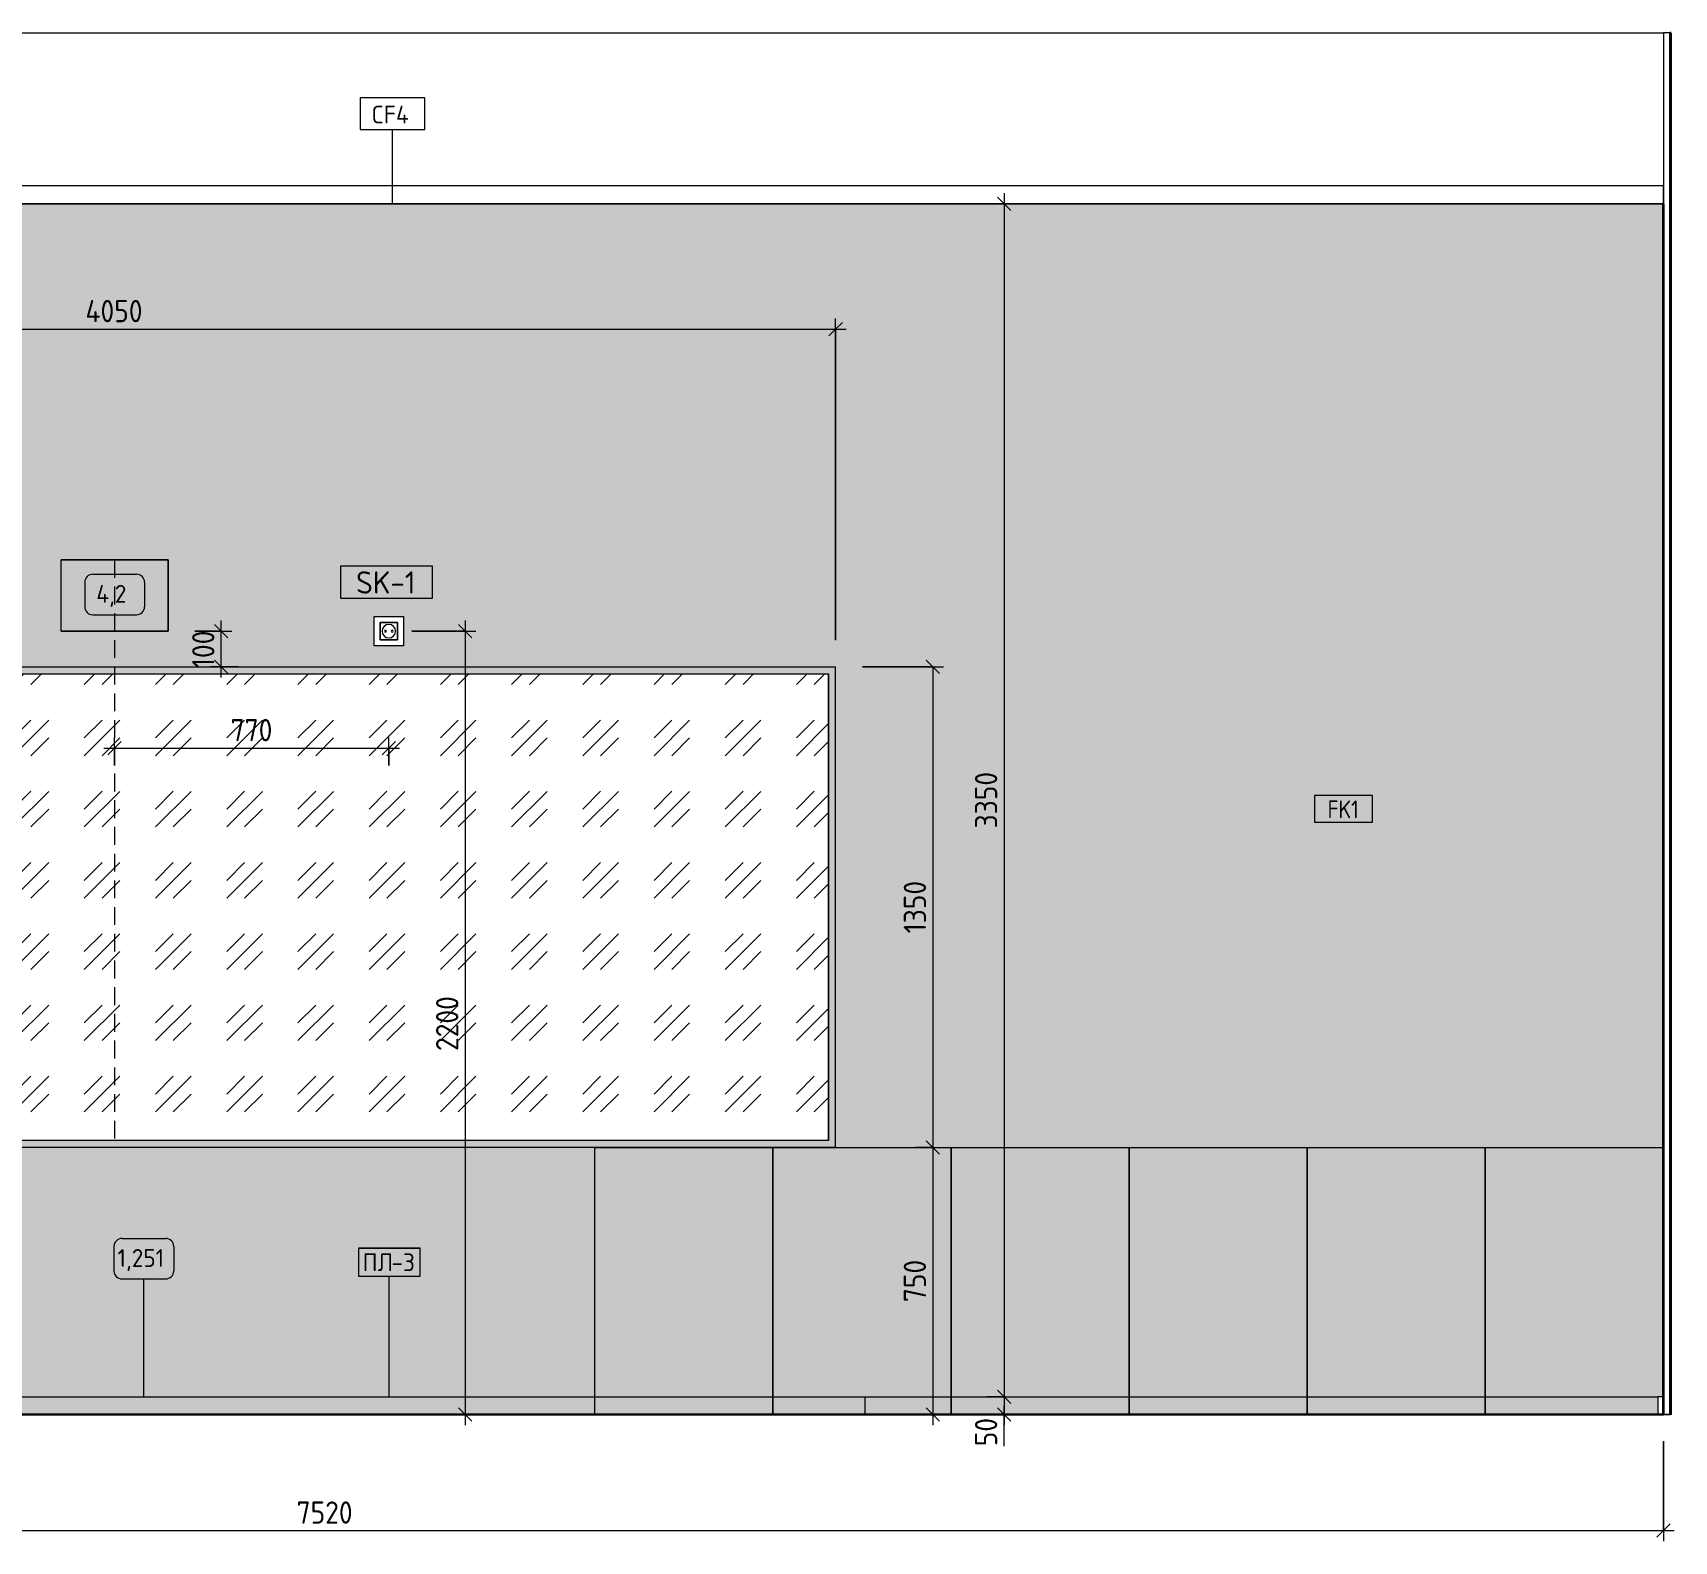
# Model space of a CAD drawing. Header units: millimetres. Extents: x 855 to 60035, y -2615 to 8200.
# Drawn here: x 55425 to 60035, y -355 to 3880 of the extents above; entities that cross this region are included whole.
import ezdxf

# ---------------------------------------------------------------- set-up
doc = ezdxf.new("R2010")
doc.units = ezdxf.units.MM
doc.linetypes.add('ADSK_Штрих_ш2 п1', pattern=[75, 50, -25])
for name, color, linetype, lineweight in [('A-ANNO-DIMS', 7, 'Continuous', 9), ('A-ANNO-DIMS-25', 7, 'Continuous', 9), ('A-CLNG-IDEN', 7, 'Continuous', 9), ('A-DETL', 7, 'Continuous', 9), ('A-DETL-2', 7, 'ADSK_Штрих_ш2 п1', 9), ('A-FLOR', 7, 'Continuous', 9), ('A-GENM', 7, 'Continuous', 9), ('A-GENM-IDEN', 7, 'Continuous', 9), ('A-WALL-IDEN', 7, 'Continuous', 9), ('A-WALL-PATT', 7, 'Continuous', 9), ('E-ELEC-EQPM', 7, 'Continuous', 9), ('E-ELEC-FIXT-IDEN', 7, 'Continuous', 9), ('I-FURN', 7, 'Continuous', 9), ('I-FURN-IDEN', 7, 'Continuous', 9), ('I-WALL', 7, 'Continuous', 9), ('Электрические приборы', 7, 'Continuous', 9)]:
    doc.layers.add(name, color=color, linetype=linetype, lineweight=lineweight)
for name, color, linetype, lineweight, true_color in [('A-FLOR-FNSH-1', 7, 'Continuous', 30, 0x3c3c3c), ('A-WALL-6', 7, 'Continuous', 40, 0x3c3c3c), ('A-WALL-FNSH-3', 7, 'Continuous', 30, 0x3c3c3c), ('I-FURN-11', 7, 'Continuous', 9, 0xd1d1d1), ('I-FURN-4', 7, 'Continuous', 9, 0xacacac), ('I-FURN-6', 7, 'Continuous', 9, 0xc0c0c0), ('I-FURN-8', 7, 'Continuous', 9, 0x9e9e9e), ('I-WALL-1', 7, 'Continuous', 9, 0x787878), ('Розетки', 7, 'Continuous', 9, 0xff1e23)]:
    doc.layers.add(name, color=color, linetype=linetype, lineweight=lineweight, true_color=true_color)
for name, color, linetype, lineweight, true_color, transparency in [('I-FURN-12', 7, 'Continuous', 9, 0x303030, 0.7), ('I-FURN-3', 7, 'Continuous', 9, 0xfbfbfb, 0.7), ('I-FURN-5', 7, 'Continuous', 9, 0x7f7f7f, 0.7)]:
    doc.layers.add(name, color=color, linetype=linetype, lineweight=lineweight, true_color=true_color, transparency=transparency)
doc.styles.add('GOST Common_5', font='GOST_Common.ttf', dxfattribs={"height": 50})
doc.styles.add('GOST Common_6', font='GOST_Common.ttf', dxfattribs={"width": 0.9, "height": 50})
doc.styles.add('GOST Common_7', font='GOST_Common.ttf', dxfattribs={"height": 62.5})
doc.styles.add('ISOCPEUR_2', font='isocpeur.ttf', dxfattribs={"width": 0.9, "height": 62.5})
doc.dimstyles.new('ISO-2_5_0_9К_БОЛЬШОЙ_1', dxfattribs={"dimscale": 304.8, "dimtxt": 62.248823, "dimasz": 0.123031, "dimexe": 0.098425, "dimexo": 0.246063, "dimgap": 0, "dimtad": 1, "dimdec": 0, "dimrnd": 10, "dimzin": 0, "dimdsep": 46, "dimtxsty": 'ISOCPEUR_2', "dimblk1": 'OBLIQUE', "dimblk2": 'OBLIQUE', "dimsah": 1, "dimcen": 0.09, "dimdle": 0.098425, "dimazin": 0, "dimtfac": 1, "dimtdec": 4, "dimtix": 1, "dimtmove": 0, "dimatfit": 3, "dimfxl": 1, "dimtvp": 1, "dimtolj": 1, "dimtzin": 0, "dimarcsym": 2})
doc.dimstyles.new('ISO-2_5_0_9К_БОЛЬШОЙ_2', dxfattribs={"dimscale": 304.8, "dimtxt": 62.248823, "dimasz": 0.123031, "dimexe": 0.098425, "dimexo": 0.246063, "dimgap": 0, "dimtad": 1, "dimdec": 0, "dimrnd": 10, "dimzin": 0, "dimdsep": 46, "dimtxsty": 'ISOCPEUR_2', "dimblk1": 'OBLIQUE', "dimblk2": 'OBLIQUE', "dimsah": 1, "dimcen": 0.09, "dimdle": 0.098425, "dimazin": 0, "dimtfac": 1, "dimtdec": 4, "dimtix": 1, "dimtmove": 1, "dimatfit": 3, "dimfxl": 1, "dimtvp": 1, "dimtolj": 1, "dimtzin": 0, "dimarcsym": 2})

# ---------------------------------------------------------------- blocks, each defined once
blk = doc.blocks.new('Зеркало обычное - Доска-32858920-Развертка 1_09-4')
at = {"layer": 'I-FURN'}
h = blk.add_hatch(dxfattribs=at)
h.set_pattern_fill('FP_20', color=256, style=0, pattern_type=2)
h.set_pattern_definition([(45, (3969.63, 50), (-199.9995, 0), [141.421, -141.421]), (45, (4019.63, 50), (-199.9995, 0), [70.711, -212.132]), (45, (3969.63, 100), (-199.9995, 0), [70.711, -212.132])])
h.paths.add_polyline_path([(1305, 770), (5315, 770), (5315, 2080), (1305, 2080), (1305, 969.8)])
at = {"layer": 'I-FURN-12'}
h = blk.add_hatch(color=256, dxfattribs=at)
h.paths.add_polyline_path([(1292.7, 750), (5335, 750), (5335, 2100), (1285, 2100), (1285, 1420), (1292.7, 1420), (1292.7, 757.7)])
h.paths.add_polyline_path([(3910, 770), (1305, 770), (1305, 2080), (5315, 2080), (5315, 770), (4659, 770)])
blk.add_hatch(color=256, dxfattribs=at).paths.add_polyline_path([(1285, 750), (1292.7, 750), (1292.7, 1420), (1285, 1420), (1285, 770)])
at = {"layer": 'I-FURN-4'}
for p, q in [((1285, 750), (1285, 1420)), ((1292.7, 750), (1285, 750)), ((5335, 750), (4659, 750))]:
    blk.add_line(p, q, dxfattribs=at)
at = {"layer": 'I-FURN-6'}
for p, q in [((1285, 2100), (5335, 2100)), ((1285, 1420), (1285, 2100)), ((1305, 2080), (5315, 2080)), ((1305, 770), (1305, 2080)), ((1305, 2080), (5315, 2080)), ((1305, 770), (1305, 2080)), ((5315, 770), (5315, 2080)), ((5315, 2080), (5315, 770)), ((5335, 750), (5335, 2100)), ((4659, 750), (1292.7, 750)), ((5315, 770), (1305, 770)), ((5315, 770), (1305, 770))]:
    blk.add_line(p, q, dxfattribs=at)
blk = doc.blocks.new('Плинтус - Плинтус темный _ст_школа_-32858993-Развертка 1_09-4')
at = {"layer": 'A-GENM'}
for p, q in [((7659, 50), (7644, 50)), ((7644, 50), (7644, 0)), ((7659, 0), (7659, 50)), ((7644, 0), (7659, 0))]:
    blk.add_line(p, q, dxfattribs=at)
blk = doc.blocks.new('Плинтус - Плинтус темный _ст_школа_-32858996-Развертка 1_09-4')
at = {"layer": 'A-GENM'}
h = blk.add_hatch(color=256, dxfattribs=at)
h.paths.add_polyline_path([(610.9, 0), (792.7, 0), (792.7, 50), (504, 50), (504, 0)])
h.paths.add_polyline_path([(1367, 0), (1367, 50), (1292.7, 50), (1292.7, 0)])
for p, q in [((504, 50), (792.7, 50)), ((504, 0), (504, 50)), ((792.7, 50), (1292.7, 50)), ((1292.7, 50), (1367, 50)), ((1367, 50), (4659, 50)), ((4659, 50), (5417, 50)), ((5417, 50), (7644, 50)), ((792.7, 0), (610.9, 0)), ((1292.7, 0), (792.7, 0)), ((1367, 0), (1292.7, 0)), ((4659, 0), (1367, 0)), ((5417, 0), (4659, 0)), ((5659, 0), (5417, 0)), ((7644, 0), (5659, 0))]:
    blk.add_line(p, q, dxfattribs=at)
blk = doc.blocks.new('Роз - p220-V27-Развертка 1_09-4')
at = {"layer": 'Розетки'}
for p, q in [((4055.5, 2224.5), (4104.5, 2224.5)), ((4055.5, 2175.5), (4055.5, 2224.5)), ((4104.5, 2224.5), (4104.5, 2175.5)), ((4104.5, 2175.5), (4055.5, 2175.5))]:
    blk.add_line(p, q, dxfattribs=at)
for centre, radius, start, end in [((4080, 2200), 19, 0, 180), ((4080, 2200), 19, 180, 360), ((4070.5, 2200), 2.5, 0, 180), ((4070.5, 2200), 2.5, 180, 0), ((4089.5, 2200), 2.5, 0, 180), ((4089.5, 2200), 2.5, 180, 0)]:
    blk.add_arc(centre, radius, start, end, dxfattribs=at)
blk = doc.blocks.new('Рамки - Рамка х1-25282438-Развертка 1_09-4')
at = {"layer": 'E-ELEC-EQPM'}
for p, q in [((4039, 2241), (4121, 2241)), ((4039, 2159), (4039, 2241)), ((4055.5, 2224.5), (4055.5, 2175.5)), ((4104.5, 2224.5), (4055.5, 2224.5)), ((4104.5, 2175.5), (4104.5, 2224.5)), ((4121, 2241), (4121, 2159)), ((4055.5, 2175.5), (4104.5, 2175.5)), ((4121, 2159), (4039, 2159))]:
    blk.add_line(p, q, dxfattribs=at)
blk = doc.blocks.new('1_113 тумба - 1_113 тумба-31126920-Развертка 1_09-4')
at = {"layer": 'I-FURN-5'}
for points in [[(6159, 50), (6659, 50), (6659, 750), (6159, 750), (6159, 159.6)], [(7159, 50), (7159, 750), (6659, 750), (6659, 50), (6737.9, 50)], [(7659, 50), (7659, 750), (7159, 750), (7159, 50), (7644, 50)], [(6659, 0), (6659, 50), (6159, 50), (6159, 0)], [(6659, 0), (7159, 0), (7159, 50), (6659, 50)], [(7644, 0), (7644, 50), (7159, 50), (7159, 0)]]:
    blk.add_hatch(color=256, dxfattribs=at).paths.add_polyline_path(points)
at = {"layer": 'I-FURN-6'}
for p, q in [((6159, 750), (6659, 750)), ((6159, 0), (6159, 750)), ((6659, 750), (7159, 750)), ((6659, 0), (6659, 750)), ((6659, 750), (6659, 0)), ((7159, 750), (7159, 0)), ((7159, 750), (7659, 750)), ((7159, 0), (7159, 750))]:
    blk.add_line(p, q, dxfattribs=at)
blk = doc.blocks.new('1_113 тумба - 1_113 тумба-V28-Развертка 1_09-4')
at = {"layer": 'I-FURN-5'}
for points in [[(4852.6, 50), (5159, 50), (5159, 750), (4659, 750), (4659, 50)], [(5659, 50), (5659, 750), (5159, 750), (5159, 50), (5417, 50)], [(6159, 50), (6159, 750), (5659, 750), (5659, 50), (5795.3, 50)], [(5659, 0), (5659, 50), (5417, 50), (5417, 0)], [(5659, 0), (6159, 0), (6159, 50), (5659, 50)]]:
    blk.add_hatch(color=256, dxfattribs=at).paths.add_polyline_path(points)
at = {"layer": 'I-FURN-6'}
for p, q in [((4659, 750), (5159, 750)), ((4659, 0), (4659, 750)), ((5159, 750), (5659, 750)), ((5159, 0), (5159, 750)), ((5159, 750), (5159, 0)), ((5659, 750), (5659, 0)), ((5659, 750), (6159, 750)), ((5659, 0), (5659, 750)), ((6159, 750), (6159, 0))]:
    blk.add_line(p, q, dxfattribs=at)
blk = doc.blocks.new('DIMBLOCK48-Развертка 1_09-4')
at = {"layer": 'A-ANNO-DIMS-25'}
for p, q in [((57754.8, 2100), (57982.8, 2100)), ((57952.8, 2100), (57754.8, 2100)), ((57952.8, 2100), (57952.8, 750)), ((57904.3, 750), (57982.8, 750)), ((57952.8, 750), (57904.3, 750))]:
    blk.add_line(p, q, dxfattribs=at)
at = {"layer": 'A-ANNO-DIMS-25', "lineweight": 20}
for p, q in [((57952.8, 2100), (57934, 2118.7)), ((57952.8, 2100), (57971.5, 2081.2)), ((57952.8, 750), (57934, 768.7)), ((57952.8, 750), (57971.5, 731.2))]:
    blk.add_line(p, q, dxfattribs=at)
at = {"layer": 'A-ANNO-DIMS-25', "color": 0, "insert": (57871.1, 1351.4), "char_height": 62.5, "width": 176.691, "attachment_point": 1, "rotation": 90, "line_spacing_factor": 1.149209, "style": 'ISOCPEUR_2'}
blk.add_mtext('1350', dxfattribs=at)
blk = doc.blocks.new('_Oblique')
at = {"color": 0, "linetype": 'ByBlock', "lineweight": -2}
blk.add_line((-0.5, -0.5), (0.5, 0.5), dxfattribs=at)
blk = doc.blocks.new('DIMBLOCK49-Развертка 1_09-4')
at = {"layer": 'A-ANNO-DIMS-25'}
for p, q in [((57904.3, 750), (57982.8, 750)), ((57952.8, 750), (57904.3, 750)), ((57952.8, 750), (57952.8, -30)), ((57904.3, 0), (57982.8, 0)), ((57952.8, 0), (57904.3, 0))]:
    blk.add_line(p, q, dxfattribs=at)
at = {"layer": 'A-ANNO-DIMS-25', "lineweight": 20}
for p, q in [((57952.8, 750), (57934, 768.7)), ((57952.8, 750), (57971.5, 731.2)), ((57952.8, 0), (57934, 18.8)), ((57952.8, 0), (57971.5, -18.8))]:
    blk.add_line(p, q, dxfattribs=at)
at = {"layer": 'A-ANNO-DIMS-25', "color": 0, "insert": (57871.1, 315.7), "char_height": 62.5, "width": 142.215, "attachment_point": 1, "rotation": 90, "line_spacing_factor": 1.149209, "style": 'ISOCPEUR_2'}
blk.add_mtext('750', dxfattribs=at)
blk = doc.blocks.new('DIMBLOCK50-Развертка 1_09-4')
at = {"layer": 'A-ANNO-DIMS-25', "lineweight": 20}
for p, q in [((58152.8, 3400), (58134, 3418.8)), ((58152.8, 3400), (58171.5, 3381.2)), ((58152.8, 50), (58134, 68.7)), ((58152.8, 50), (58171.5, 31.2))]:
    blk.add_line(p, q, dxfattribs=at)
at = {"layer": 'A-ANNO-DIMS-25'}
for p, q in [((58152.8, 3430), (58152.8, 50)), ((58104.3, 3400), (58182.8, 3400)), ((58152.8, 3400), (58104.3, 3400)), ((58104.3, 50), (58182.8, 50)), ((58152.8, 50), (58104.3, 50))]:
    blk.add_line(p, q, dxfattribs=at)
at = {"layer": 'A-ANNO-DIMS-25', "color": 0, "insert": (58071.1, 1646), "char_height": 62.5, "width": 189.619, "attachment_point": 1, "rotation": 90, "line_spacing_factor": 1.149209, "style": 'ISOCPEUR_2'}
blk.add_mtext('3350', dxfattribs=at)
blk = doc.blocks.new('DIMBLOCK51-Развертка 1_09-4')
at = {"layer": 'A-ANNO-DIMS-25'}
for p, q in [((58104.3, 50), (58182.8, 50)), ((58152.8, 50), (58104.3, 50)), ((58152.8, 50), (58152.8, -30)), ((58104.3, 0), (58182.8, 0)), ((58152.8, 0), (58104.3, 0)), ((58152.8, 15.1), (58152.8, 25)), ((58152.8, -88.9), (58152.8, 15.1))]:
    blk.add_line(p, q, dxfattribs=at)
at = {"layer": 'A-ANNO-DIMS-25', "lineweight": 20}
for p, q in [((58152.8, 50), (58134, 68.7)), ((58152.8, 50), (58171.5, 31.2)), ((58152.8, 0), (58134, 18.8)), ((58152.8, 0), (58171.5, -18.8))]:
    blk.add_line(p, q, dxfattribs=at)
at = {"layer": 'A-ANNO-DIMS-25', "color": 0, "insert": (58071.1, -88.9), "char_height": 62.5, "width": 94.81, "attachment_point": 1, "rotation": 90, "line_spacing_factor": 1.149209, "style": 'ISOCPEUR_2'}
blk.add_mtext('50', dxfattribs=at)
blk = doc.blocks.new('DIMBLOCK52-Развертка 1_09-4')
at = {"layer": 'A-ANNO-DIMS-25'}
for p, q in [((55654.8, 1823.1), (55654.8, 1901.6)), ((56424.8, 1823.1), (56424.8, 1901.6)), ((55624.8, 1871.6), (56454.8, 1871.6)), ((55654.8, 1871.6), (55654.8, 1823.1)), ((56424.8, 1871.6), (56424.8, 1823.1))]:
    blk.add_line(p, q, dxfattribs=at)
at = {"layer": 'A-ANNO-DIMS-25', "lineweight": 20}
for p, q in [((55654.8, 1871.6), (55673.6, 1890.3)), ((56424.8, 1871.6), (56443.6, 1890.3)), ((55654.8, 1871.6), (55636.1, 1852.8)), ((56424.8, 1871.6), (56406.1, 1852.8))]:
    blk.add_line(p, q, dxfattribs=at)
at = {"layer": 'A-ANNO-DIMS-25', "color": 0, "insert": (55980.6, 1953.2), "char_height": 62.5, "width": 142.215, "attachment_point": 1, "line_spacing_factor": 1.149209, "style": 'ISOCPEUR_2'}
blk.add_mtext('770', dxfattribs=at)
blk = doc.blocks.new('М_стена_0001 - Типоразмер_без рамки-25382661-Развертка 1_09-4')
at = {"layer": 'A-WALL-IDEN'}
for p, q in [((6843, 1738.1), (6679.7, 1738.1)), ((6679.7, 1738.1), (6679.7, 1663.1)), ((6843, 1663.1), (6843, 1738.1)), ((6679.7, 1663.1), (6843, 1663.1))]:
    blk.add_line(p, q, dxfattribs=at)
blk = doc.blocks.new('М_потолков - Марка_ Имя типа-25382930-Развертка 1_09-4')
at = {"layer": 'A-CLNG-IDEN'}
for p, q in [((4181.1, 3697.8), (3999.9, 3697.8)), ((3999.9, 3697.8), (3999.9, 3608.3)), ((4181.1, 3608.3), (4181.1, 3697.8)), ((3999.9, 3608.3), (4181.1, 3608.3))]:
    blk.add_line(p, q, dxfattribs=at)
blk = doc.blocks.new('Mark Reiling - Mark Reiling-26174330-Развертка 1_09-4')
at = {"layer": 'A-GENM-IDEN'}
for p, q in [((3994.8, 467.8), (3994.8, 389)), ((3994.8, 467.8), (4168.2, 467.8)), ((4168.2, 467.8), (3994.8, 467.8)), ((3994.8, 467.8), (3994.8, 389)), ((4168.2, 389), (4168.2, 467.8)), ((4168.2, 389), (4168.2, 467.8)), ((3994.8, 389), (4168.2, 389)), ((3994.8, 389), (4168.2, 389))]:
    blk.add_line(p, q, dxfattribs=at)
blk = doc.blocks.new('DIMBLOCK59-Развертка 1_09-4')
at = {"layer": 'A-ANNO-DIMS-25'}
for p, q in [((52484.8, -75), (52484.8, -355.4)), ((52484.8, -325.4), (52484.8, -75)), ((60004.8, -75), (60004.8, -355.4)), ((60004.8, -325.4), (60004.8, -75.1)), ((52454.8, -325.4), (60034.8, -325.4))]:
    blk.add_line(p, q, dxfattribs=at)
at = {"layer": 'A-ANNO-DIMS-25', "lineweight": 20}
for p, q in [((52484.8, -325.4), (52503.6, -306.7)), ((60004.8, -325.4), (60023.6, -306.7)), ((52484.8, -325.4), (52466.1, -344.2)), ((60004.8, -325.4), (59986.1, -344.2))]:
    blk.add_line(p, q, dxfattribs=at)
at = {"layer": 'A-ANNO-DIMS-25', "color": 0, "insert": (56165.8, -243.8), "char_height": 62.5, "width": 189.619, "attachment_point": 1, "line_spacing_factor": 1.149209, "style": 'ISOCPEUR_2'}
blk.add_mtext('7520', dxfattribs=at)
blk = doc.blocks.new('DIMBLOCK61-Развертка 1_09-4')
at = {"layer": 'A-ANNO-DIMS-25', "lineweight": 20}
for p, q in [((53629.8, 3048.3), (53611.1, 3029.5)), ((53629.8, 3048.3), (53648.6, 3067)), ((57679.8, 3048.3), (57661.1, 3029.5)), ((57679.8, 3048.3), (57698.6, 3067))]:
    blk.add_line(p, q, dxfattribs=at)
at = {"layer": 'A-ANNO-DIMS-25'}
for p, q in [((53629.8, 2175), (53629.8, 3078.3)), ((53629.8, 3048.3), (57709.8, 3048.3)), ((53629.8, 3048.3), (53629.8, 2175)), ((57679.8, 2175), (57679.8, 3078.3)), ((57679.8, 3048.3), (57679.8, 2175))]:
    blk.add_line(p, q, dxfattribs=at)
at = {"layer": 'A-ANNO-DIMS-25', "color": 0, "insert": (55572.8, 3129.9), "char_height": 62.5, "width": 196.802, "attachment_point": 1, "line_spacing_factor": 1.149209, "style": 'ISOCPEUR_2'}
blk.add_mtext('4050', dxfattribs=at)
blk = doc.blocks.new('DIMBLOCK62-Развертка 1_09-4')
at = {"layer": 'A-ANNO-DIMS-25', "lineweight": 20}
for p, q in [((56639.2, 2200), (56620.4, 2218.8)), ((56639.2, 2200), (56657.9, 2181.2)), ((56639.2, 0), (56620.4, 18.8)), ((56639.2, 0), (56657.9, -18.8))]:
    blk.add_line(p, q, dxfattribs=at)
at = {"layer": 'A-ANNO-DIMS-25'}
for p, q in [((56639.2, 2230), (56639.2, -30)), ((56489.9, 2200), (56669.2, 2200)), ((56639.2, 2200), (56489.9, 2200)), ((56590.7, 0), (56669.2, 0)), ((56639.2, 0), (56590.7, 0))]:
    blk.add_line(p, q, dxfattribs=at)
at = {"layer": 'A-ANNO-DIMS-25', "color": 0, "insert": (56557.5, 1021), "char_height": 62.5, "width": 189.619, "attachment_point": 1, "rotation": 90, "line_spacing_factor": 1.149209, "style": 'ISOCPEUR_2'}
blk.add_mtext('2200', dxfattribs=at)
blk = doc.blocks.new('DIMBLOCK63-Развертка 1_09-4')
at = {"layer": 'A-ANNO-DIMS-25', "lineweight": 20}
for p, q in [((55954.2, 2200), (55935.4, 2218.7)), ((55954.2, 2200), (55972.9, 2181.2)), ((55954.2, 2100), (55935.4, 2118.7)), ((55954.2, 2100), (55972.9, 2081.2))]:
    blk.add_line(p, q, dxfattribs=at)
at = {"layer": 'A-ANNO-DIMS-25'}
for p, q in [((55954.2, 2070), (55954.2, 2230)), ((55879.8, 2200), (55984.2, 2200)), ((55954.2, 2200), (55879.8, 2200)), ((56002.7, 2100), (55924.2, 2100)), ((55954.2, 2100), (56002.7, 2100))]:
    blk.add_line(p, q, dxfattribs=at)
at = {"layer": 'A-ANNO-DIMS-25', "color": 0, "insert": (55872.5, 2096.1), "char_height": 62.5, "width": 129.286, "attachment_point": 1, "rotation": 90, "line_spacing_factor": 1.149209, "style": 'ISOCPEUR_2'}
blk.add_mtext('100', dxfattribs=at)
blk = doc.blocks.new('Марка_Мебель - В прямоуг_Balcon_Марка-25523697-Развертка 1_09-4')
at = {"layer": 'I-FURN-IDEN'}
for p, q in [((1489.8, 1990.6), (1612.5, 1990.6)), ((1467.3, 1968.1), (1467.3, 1899.1)), ((1635, 1968.1), (1635, 1899.3)), ((1489.6, 1876.8), (1612.5, 1876.8))]:
    blk.add_line(p, q, dxfattribs=at)
for centre, radius, start, end in [((1489.8, 1968.1), 22.5, 90, 180), ((1612.5, 1968.1), 22.5, 0, 90), ((1489.6, 1899.1), 22.3, 180, 270), ((1612.5, 1899.3), 22.5, 270, 0)]:
    blk.add_arc(centre, radius, start, end, dxfattribs=at)
blk = doc.blocks.new('М_силовых электроприборов_РАЗВЕРТКИ - Типоразмер_примечание-27444908-Развертка 1_09-4')
at = {"layer": 'E-ELEC-FIXT-IDEN'}
for p, q in [((1244.1, 837.7), (985.7, 837.7)), ((985.7, 837.7), (985.7, 747.7)), ((1244.1, 747.7), (1244.1, 837.7)), ((985.7, 747.7), (1244.1, 747.7))]:
    blk.add_line(p, q, dxfattribs=at)

msp = doc.modelspace()

# ---------------------------------------------------------------- hatches: boundary and pattern name
at = {"layer": 'A-WALL-PATT'}
h = msp.add_hatch(color=256, dxfattribs=at)
h.paths.add_polyline_path([(52485.8, 0), (52848.8, 0), (52848.8, 50), (53137.5, 50), (53137.5, 1420), (53629.8, 1420), (53629.8, 2100), (57679.8, 2100), (57679.8, 750), (60003.8, 750), (60003.8, 3400), (52485.8, 3400), (52485.8, 3250), (52484.8, 3250), (52484.8, 820), (52865.8, 820), (52865.8, 804), (52484.8, 804), (52484.8, 800), (52485.8, 799.9), (52485.8, 120.8)])
h.paths.add_polyline_path([(53711.8, 50), (57003.8, 50), (57003.8, 750), (53637.5, 750), (53637.5, 341), (53780.6, 341), (53780.5, 259), (53637.5, 259), (53637.5, 50)])
h.paths.add_polyline_path([(52849.8, 100), (52849.8, 770), (52865.8, 770), (52865.8, 100)])
h.paths.add_polyline_path([(52746.8, 130), (52746.8, 147.5), (52700.8, 147.5), (52700.8, 130), (52682.8, 130), (52682.8, 147.5), (52618.8, 147.5), (52618.8, 130), (52600.8, 130), (52600.8, 630), (52618.8, 630), (52618.8, 612.5), (52682.8, 612.5), (52682.8, 630), (52700.8, 630), (52700.8, 612.5), (52746.8, 612.5), (52746.8, 630), (52764.8, 630), (52764.8, 130)])
h.paths.add_polyline_path([(52631.7, 162.5), (52682.8, 162.5), (52682.8, 597.5), (52618.8, 597.5), (52618.8, 162.5)])
h.paths.add_polyline_path([(52700.8, 162.5), (52746.8, 162.5), (52746.8, 597.5), (52700.8, 597.5), (52700.8, 166.3)])
h.paths.add_polyline_path([(53659.1, 297.5), (53660.3, 297.8), (53661.3, 298.7), (53661.6, 300), (53661.3, 301.2), (53660.3, 302.2), (53659.1, 302.5), (53657.8, 302.2), (53656.9, 301.2), (53656.6, 300), (53656.9, 298.7), (53657.8, 297.8), (53658.4, 297.6)])
h.paths.add_polyline_path([(53730.1, 297.5), (53731.3, 297.8), (53732.3, 298.7), (53732.6, 300), (53732.3, 301.2), (53731.3, 302.2), (53730.1, 302.5), (53728.8, 302.2), (53727.9, 301.2), (53727.6, 300), (53727.9, 298.7), (53728.8, 297.8), (53729.4, 297.6)])
h.paths.add_polyline_path([(53678.1, 297.5), (53679.3, 297.8), (53680.3, 298.7), (53680.6, 300), (53680.3, 301.2), (53679.3, 302.2), (53678.1, 302.5), (53676.8, 302.2), (53675.9, 301.2), (53675.6, 300), (53675.9, 298.7), (53676.8, 297.8), (53677.4, 297.6)])
h.paths.add_polyline_path([(53749.1, 297.5), (53750.3, 297.8), (53751.3, 298.7), (53751.6, 300), (53751.3, 301.2), (53750.3, 302.2), (53749.1, 302.5), (53747.8, 302.2), (53746.9, 301.2), (53746.6, 300), (53746.9, 298.7), (53747.8, 297.8), (53748.4, 297.6)])
h.paths.add_polyline_path([(56414.9, 2159), (56383.8, 2159), (56383.8, 2241), (56465.8, 2241), (56465.8, 2159), (56449.3, 2159)])
h.paths.add_polyline_path([(56434.3, 2197.5), (56435.6, 2197.8), (56436.5, 2198.7), (56436.8, 2200), (56436.5, 2201.2), (56435.6, 2202.2), (56434.3, 2202.5), (56433.1, 2202.2), (56432.1, 2201.2), (56431.8, 2200), (56432.1, 2198.7), (56433.1, 2197.8), (56433.7, 2197.6)])
h.paths.add_polyline_path([(56415.3, 2197.5), (56416.6, 2197.8), (56417.5, 2198.7), (56417.8, 2200), (56417.5, 2201.2), (56416.6, 2202.2), (56415.3, 2202.5), (56414.1, 2202.2), (56413.1, 2201.2), (56412.8, 2200), (56413.1, 2198.7), (56414.1, 2197.8), (56414.7, 2197.6)])
h.paths.add_polyline_path([(55740.9, 2200), (55504.8, 2200), (55504.8, 2400), (55804.8, 2400), (55804.8, 2200)])
at = {"layer": 'I-FURN-3'}
for points in [[(55504.8, 2200), (55804.8, 2200), (55804.8, 2400), (55504.8, 2400), (55504.8, 2321.8)], [(56726.2, 0), (57003.8, 0), (57003.8, 50), (53711.8, 50), (53711.8, 0), (56254.8, 0)], [(57003.8, 0), (57761.8, 0), (57761.8, 50), (57003.8, 50)]]:
    msp.add_hatch(color=256, dxfattribs=at).paths.add_polyline_path(points)
at = {"layer": 'I-WALL-1'}
h = msp.add_hatch(dxfattribs=at)
h.set_pattern_fill('FP_18', color=256, style=0, pattern_type=2)
h.set_pattern_definition([(45, (52344.815, 0), (-14.25598, 14.25598), []), (45, (52359.07, 0), (-14.25598, 14.25598), [25.202, -5.04, 0.8382, -4.202])])
h.paths.add_polyline_path([(60024.8, -0.1), (60025.3, 0), (60025.3, 3880), (60024.8, 3880), (60024.8, 0)])

# ---------------------------------------------------------------- linework, layer by layer
at = {"layer": 'A-CLNG-IDEN'}
msp.add_line((56435.3, 3400), (56435.3, 3608.3), dxfattribs=at)
at = {"layer": 'A-DETL'}
for p, q in [((60004.8, 3450), (52864.8, 3450)), ((60004.8, 3400), (60004.8, 3450)), ((52864.8, 3400), (60004.8, 3400))]:
    msp.add_line(p, q, dxfattribs=at)
at = {"layer": 'A-DETL-2'}
msp.add_line((55654.8, 2400), (55654.8, 760), dxfattribs=at)
at = {"layer": 'A-FLOR'}
for p, q in [((52484.8, 3880), (60004.8, 3880)), ((60025.3, -0.1), (52484.4, -0.1))]:
    msp.add_line(p, q, dxfattribs=at)
at = {"layer": 'A-FLOR-FNSH-1'}
for p, q in [((60003.8, 0), (52485.8, 0)), ((60004.8, -0.4), (60004.8, 0))]:
    msp.add_line(p, q, dxfattribs=at)
at = {"layer": 'A-GENM-IDEN'}
msp.add_line((56426.3, 50), (56426.3, 388), dxfattribs=at)
at = {"layer": 'A-WALL-6'}
for p, q in [((60024.8, 3880), (60024.8, -0.4)), ((60025.3, 3880), (60024.8, 3880))]:
    msp.add_line(p, q, dxfattribs=at)
at = {"layer": 'A-WALL-FNSH-3'}
for p, q in [((60004.8, 3400), (60003.8, 3400)), ((60003.8, 3400), (60003.8, 0)), ((60004.8, 0), (60004.8, 3400)), ((60003.8, 0), (60004.8, 0))]:
    msp.add_line(p, q, dxfattribs=at)
at = {"layer": 'I-FURN-11'}
for p, q in [((55804.8, 2400), (55504.8, 2400)), ((55504.8, 2200), (55504.8, 2400)), ((55804.8, 2200), (55804.8, 2400)), ((55504.8, 2200), (55804.8, 2200))]:
    msp.add_line(p, q, dxfattribs=at)
at = {"layer": 'I-FURN-4'}
for p, q in [((57003.8, 50), (57761.8, 50)), ((57761.8, 50), (57761.8, 0)), ((57003.8, 0), (56726.2, 0))]:
    msp.add_line(p, q, dxfattribs=at)
at = {"layer": 'I-FURN-6'}
for p, q in [((55504.8, 2400), (55804.8, 2400)), ((55504.8, 2200), (55504.8, 2400)), ((55804.8, 2400), (55804.8, 2200)), ((55804.8, 2200), (55504.8, 2200)), ((53711.8, 50), (57003.8, 50))]:
    msp.add_line(p, q, dxfattribs=at)
at = {"layer": 'I-FURN-8'}
msp.add_line((57761.8, 0), (57003.8, 0), dxfattribs=at)
at = {"layer": 'I-FURN-IDEN'}
msp.add_line((55736.8, 50), (55736.8, 381), dxfattribs=at)
at = {"layer": 'I-WALL'}
for p, q in [((60024.8, 3880), (60004.8, 3880)), ((60004.8, 3880), (60004.8, 3400)), ((60003.8, 3400), (52865.8, 3400)), ((60004.8, 0), (60024.8, 0))]:
    msp.add_line(p, q, dxfattribs=at)

# ---------------------------------------------------------------- block references
at = {"layer": 'A-CLNG-IDEN'}
msp.add_blockref('М_потолков - Марка_ Имя типа-25382930-Развертка 1_09-4', (52344.8, 0), dxfattribs=at)
at = {"layer": 'A-GENM'}
for name in ['Плинтус - Плинтус темный _ст_школа_-32858996-Развертка 1_09-4', 'Плинтус - Плинтус темный _ст_школа_-32858993-Развертка 1_09-4']:
    msp.add_blockref(name, (52344.8, 0), dxfattribs=at)
at = {"layer": 'A-GENM-IDEN'}
msp.add_blockref('Mark Reiling - Mark Reiling-26174330-Развертка 1_09-4', (52344.8, 0), dxfattribs=at)
at = {"layer": 'A-WALL-IDEN'}
msp.add_blockref('М_стена_0001 - Типоразмер_без рамки-25382661-Развертка 1_09-4', (52344.8, 0), dxfattribs=at)
at = {"layer": 'E-ELEC-EQPM'}
msp.add_blockref('Рамки - Рамка х1-25282438-Развертка 1_09-4', (52344.8, 0), dxfattribs=at)
at = {"layer": 'E-ELEC-FIXT-IDEN'}
msp.add_blockref('М_силовых электроприборов_РАЗВЕРТКИ - Типоразмер_примечание-27444908-Развертка 1_09-4', (55303.9, 1544.7), dxfattribs=at)
at = {"layer": 'I-FURN-6'}
for name in ['Зеркало обычное - Доска-32858920-Развертка 1_09-4', '1_113 тумба - 1_113 тумба-V28-Развертка 1_09-4', '1_113 тумба - 1_113 тумба-31126920-Развертка 1_09-4']:
    msp.add_blockref(name, (52344.8, 0), dxfattribs=at)
at = {"layer": 'I-FURN-IDEN'}
for p in [(54103.7, 369.2), (54185.7, -1495.8)]:
    msp.add_blockref('Марка_Мебель - В прямоуг_Balcon_Марка-25523697-Развертка 1_09-4', p, dxfattribs=at)
at = {"layer": 'Электрические приборы'}
msp.add_blockref('Роз - p220-V27-Развертка 1_09-4', (52344.8, 0), dxfattribs=at)

# ---------------------------------------------------------------- texts
at = {"layer": 'A-CLNG-IDEN', "insert": (56376.4, 3675.6), "char_height": 50, "width": 138.291, "attachment_point": 1, "style": 'GOST Common_5'}
msp.add_mtext('CF4', dxfattribs=at)
at = {"layer": 'A-GENM-IDEN', "char_height": 50, "attachment_point": 1, "style": 'GOST Common_5'}
for s, insert, width in [('ПЛ', (56351.2, 452.8), 98.207), ('-3', (56432.2, 452.8), 86.181)]:
    msp.add_mtext(s, dxfattribs=dict(at, insert=insert, width=width))
at = {"layer": 'A-WALL-IDEN', "insert": (59061.3, 1724.5), "char_height": 50, "width": 111.835, "attachment_point": 1, "style": 'GOST Common_6'}
msp.add_mtext('FK1', dxfattribs=at)
at = {"layer": 'E-ELEC-FIXT-IDEN', "insert": (56333, 2367.9), "char_height": 62.5, "width": 212.447, "attachment_point": 1, "style": 'GOST Common_7'}
msp.add_mtext('SK-1', dxfattribs=at)
at = {"layer": 'I-FURN-IDEN', "char_height": 50, "attachment_point": 1, "style": 'GOST Common_5'}
for s, insert, width in [('4,2', (55603.2, 2329.7), 116.245), ('1,251', (55662.8, 464.7), 170.359)]:
    msp.add_mtext(s, dxfattribs=dict(at, insert=insert, width=width))

# ---------------------------------------------------------------- dimensions: what is measured, and where the dimension line sits
at = {"layer": 'A-ANNO-DIMS'}
for base, p1, p2, override, picture, middle in [((58152.8, 50), (58179.3, 3400), (58179.3, 50), {"dimpost": '<>', "dimfxl": 3350}, 'DIMBLOCK50-Развертка 1_09-4', (58121.5, 1725)), ((55954.2, 2200), (55927.7, 2100), (55804.8, 2200), {"dimpost": '<>', "dimfxl": 158.385962}, 'DIMBLOCK63-Развертка 1_09-4', (55922.9, 2150)), ((56639.2, 0), (56414.9, 2200), (56665.7, 0), {"dimpost": '<>', "dimfxl": 2214.24177}, 'DIMBLOCK62-Развертка 1_09-4', (56607.9, 1100)), ((57952.8, 750), (57679.8, 2100), (57979.3, 750), {"dimpost": '<>', "dimfxl": 1382.811358}, 'DIMBLOCK48-Развертка 1_09-4', (57921.5, 1425)), ((57952.8, 0), (57979.3, 750), (57979.3, 0), {"dimpost": '<>', "dimfxl": 750}, 'DIMBLOCK49-Развертка 1_09-4', (57921.5, 375))]:
    dim = msp.add_linear_dim(base=base, p1=p1, p2=p2, angle=90, dimstyle='ISO-2_5_0_9К_БОЛЬШОЙ_1', override=override, dxfattribs=at)
    dim.commit()
    dim.dimension.update_dxf_attribs({"geometry": picture, "text_midpoint": middle})
for base, p1, p2, override, picture, middle in [((57679.8, 3048.3), (53629.8, 2100), (57679.8, 2100), {"dimpost": '<>', "dimfxl": 4050}, 'DIMBLOCK61-Развертка 1_09-4', (55654.8, 3079.5)), ((56424.8, 1871.6), (55654.8, 1898.1), (56424.8, 1898.1), {"dimpost": '<>', "dimfxl": 769.970058}, 'DIMBLOCK52-Развертка 1_09-4', (56039.8, 1902.8)), ((60004.8, -325.4), (52484.8, 0), (60004.8, 0), {"dimpost": '<>', "dimfxl": 7520.000005}, 'DIMBLOCK59-Развертка 1_09-4', (56244.8, -294.2))]:
    dim = msp.add_linear_dim(base=base, p1=p1, p2=p2, dimstyle='ISO-2_5_0_9К_БОЛЬШОЙ_1', override=override, dxfattribs=at)
    dim.commit()
    dim.dimension.update_dxf_attribs({"geometry": picture, "text_midpoint": middle})
dim = msp.add_linear_dim(base=(58152.8, 0), p1=(58179.3, 50), p2=(58179.3, 0), angle=90, dimstyle='ISO-2_5_0_9К_БОЛЬШОЙ_2', override={"dimpost": '<>', "dimfxl": 50}, dxfattribs=at)
dim.commit()
dim.dimension.update_dxf_attribs({"geometry": 'DIMBLOCK51-Развертка 1_09-4', "text_midpoint": (58112.8, -41.5), "dimtype": 160, "text_rotation": 90})

doc.saveas('drawing.dxf')
